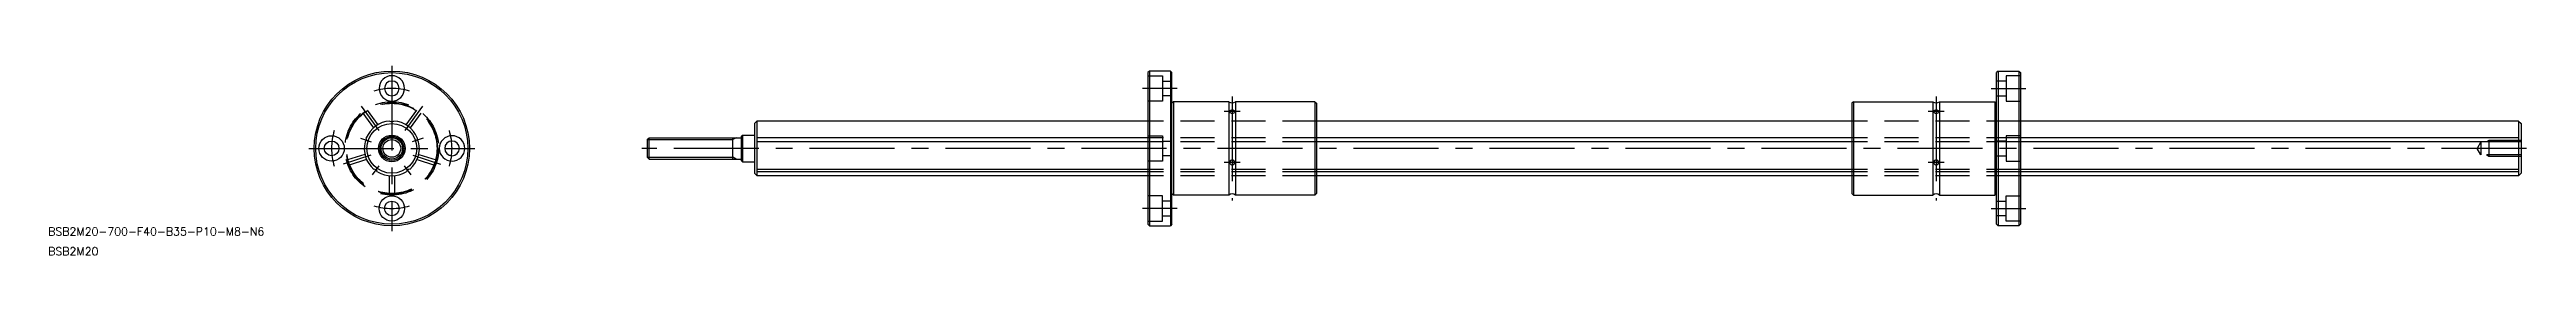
# Model space of a CAD drawing. Extents: x -128 to 797, y -40 to 31.
import ezdxf

# ---------------------------------------------------------------- set-up
doc = ezdxf.new("R2010")
doc.units = 0
doc.linetypes.add('CENTER', pattern=[50.8, 31.75, -6.35, 6.35, -6.35])
doc.linetypes.add('DASHED', pattern=[19.05, 12.7, -6.35])
doc.layers.get('0').update_dxf_attribs({"linetype": 'CONTINUOUS'})
doc.layers.add('CENTER', color=1, linetype='CENTER')
doc.styles.get("Standard").update_dxf_attribs({"font": 'txt.shx', "height": 3, "bigfont": 'bigfont.shx'})

# ---------------------------------------------------------------- blocks, each defined once
blk = doc.blocks.new('*U3')
at = {"color": 7, "linetype": 'CONTINUOUS'}
blk.add_text('BSB2M20-700-F40-B35-P10-M8-N6', height=3, dxfattribs=at).set_placement((-128.38, -32.63))
blk = doc.blocks.new('*U4')
at = {"color": 7, "linetype": 'CONTINUOUS'}
blk.add_text('BSB2M20', height=3, dxfattribs=at).set_placement((-128.38, -40.06))

msp = doc.modelspace()

# ---------------------------------------------------------------- linework, layer by layer
at = {"color": 7, "linetype": 'CONTINUOUS'}
for p, q in [((283.05, 29), (282.45, 28.4)), ((282.45, 28.4), (282.45, -28.4)), ((283.05, 29), (283.05, -29)), ((290.85, 29), (283.05, 29)), ((290.85, 29), (290.85, -29)), ((290.85, 29), (291.45, 28.4)), ((291.45, -28.4), (291.45, 28.4)), ((600.05, 29), (599.45, 28.4)), ((599.45, -28.4), (599.45, 28.4)), ((600.05, 29), (600.05, -29)), ((600.05, 29), (607.85, 29)), ((607.85, 29), (607.85, -29)), ((607.85, 29), (608.45, 28.4)), ((608.45, 28.4), (608.45, -28.4)), ((135.45, 9.3), (136.42, 10.27)), ((135.45, 9.3), (135.45, -9.3)), ((282.45, 10.27), (136.42, 10.27)), ((136.45, -10.3), (136.45, 10.27)), ((292.05, 17.5), (291.45, 16.9)), ((292.05, 17.5), (292.05, -17.5)), ((312.75, 17.5), (292.05, 17.5)), ((312.75, 17.5), (312.75, -17.5)), ((315.15, 17.5), (315.15, -17.5)), ((344.85, 17.5), (315.15, 17.5)), ((344.85, 17.5), (344.85, -17.5)), ((344.85, 17.5), (345.45, 16.9)), ((345.45, 16.9), (345.45, -16.9)), ((545.45, 10.27), (345.45, 10.27)), ((546.05, 17.5), (545.45, 16.9)), ((545.45, 16.9), (545.45, -16.9)), ((546.05, 17.5), (546.05, -17.5)), ((546.05, 17.5), (575.75, 17.5)), ((575.75, 17.5), (575.75, -17.5)), ((578.15, 17.5), (578.15, -17.5)), ((578.15, 17.5), (598.85, 17.5)), ((598.85, 17.5), (598.85, -17.5)), ((598.85, 17.5), (599.45, 16.9)), ((794.48, 10.27), (608.45, 10.27)), ((794.45, 10.27), (794.45, -10.3)), ((794.48, 10.27), (795.45, 9.3)), ((795.45, 9.3), (795.45, -9.3)), ((95.45, 3.32), (96.13, 4)), ((95.45, 3.32), (95.45, -3.32)), ((96.13, 4), (130.45, 4)), ((96.13, -4), (96.13, 4)), ((127.45, -4), (127.45, 4)), ((130.45, 4.5), (130.95, 5)), ((130.45, 4.5), (130.45, -4.5)), ((130.95, 5), (130.95, -5)), ((130.95, 5), (135.45, 5)), ((282.45, 3.93), (136.45, 3.93)), ((282.45, 2.42), (136.45, 2.42)), ((545.45, 3.93), (345.45, 3.93)), ((545.45, 2.42), (345.45, 2.42)), ((794.45, 3.93), (608.45, 3.93)), ((794.45, 2.42), (608.45, 2.42)), ((95.45, -3.32), (96.13, -4)), ((96.13, -4), (130.45, -4)), ((130.45, -4.5), (130.95, -5)), ((130.95, -5), (135.45, -5)), ((282.45, -7.84), (136.45, -7.84)), ((282.45, -8.78), (136.45, -8.78)), ((545.45, -7.84), (345.45, -7.84)), ((545.45, -8.78), (345.45, -8.78)), ((794.45, -7.84), (608.45, -7.84)), ((794.45, -8.78), (608.45, -8.78)), ((135.45, -9.3), (136.45, -10.3)), ((282.45, -10.3), (136.45, -10.3)), ((291.45, -16.9), (292.05, -17.5)), ((312.76, -17.5), (292.05, -17.5)), ((344.85, -17.5), (315.15, -17.5)), ((345.45, -16.9), (344.85, -17.5)), ((545.45, -10.3), (345.45, -10.3)), ((545.45, -16.9), (546.05, -17.5)), ((546.05, -17.5), (575.75, -17.5)), ((578.15, -17.5), (598.85, -17.5)), ((599.45, -16.9), (598.85, -17.5)), ((794.45, -10.3), (608.45, -10.3)), ((795.45, -9.3), (794.45, -10.3)), ((282.45, -28.4), (283.05, -29)), ((283.05, -29), (290.85, -29)), ((291.45, -28.4), (290.85, -29)), ((599.45, -28.4), (600.05, -29)), ((607.85, -29), (600.05, -29)), ((608.45, -28.4), (607.85, -29))]:
    msp.add_line(p, q, dxfattribs=at)
at = {"color": 3, "linetype": 'DASHED'}
for p, q in [((282.45, 27.25), (287.85, 27.25)), ((287.85, 27.25), (287.85, 17.75)), ((287.85, 25.25), (291.45, 25.25)), ((291.45, 19.75), (287.85, 19.75)), ((603.05, 25.25), (599.45, 25.25)), ((599.45, 19.75), (603.05, 19.75)), ((608.45, 27.25), (603.05, 27.25)), ((603.05, 27.25), (603.05, 17.75)), ((-10.83, 13.2), (-6.83, 7.71)), ((-9.21, 14.37), (-5.22, 8.88)), ((9.21, 14.37), (5.22, 8.88)), ((10.83, 13.2), (6.83, 7.71)), ((287.85, 17.75), (282.45, 17.75)), ((345.45, 10.27), (282.45, 10.27)), ((608.45, 10.27), (545.45, 10.27)), ((603.05, 17.75), (608.45, 17.75)), ((282.45, 4.75), (287.85, 4.75)), ((345.45, 3.93), (282.45, 3.93)), ((345.45, 2.42), (282.45, 2.42)), ((287.85, 4.75), (287.85, -4.75)), ((287.85, 2.75), (291.45, 2.75)), ((608.45, 3.93), (545.45, 3.93)), ((608.45, 2.42), (545.45, 2.42)), ((603.05, 2.75), (599.45, 2.75)), ((608.45, 4.75), (603.05, 4.75)), ((603.05, 4.75), (603.05, -4.75)), ((780.45, 2.46), (779.03, 0)), ((780.45, -2.46), (779.03, 0)), ((780.45, 2.46), (780.45, -2.46)), ((795.45, 2.46), (780.45, 2.46)), ((783.45, 3), (782.52, 2.46)), ((783.45, 3), (783.45, -3)), ((795.45, 3), (783.45, 3)), ((-10.06, -2.22), (-16.52, -4.31)), ((-9.44, -4.12), (-15.9, -6.22)), ((9.44, -4.12), (15.9, -6.22)), ((10.06, -2.22), (16.52, -4.31)), ((287.85, -4.75), (282.45, -4.75)), ((345.45, -7.84), (282.45, -7.84)), ((345.45, -8.78), (282.45, -8.78)), ((291.45, -2.75), (287.85, -2.75)), ((608.45, -7.84), (545.45, -7.84)), ((608.45, -8.78), (545.45, -8.78)), ((599.45, -2.75), (603.05, -2.75)), ((603.05, -4.75), (608.45, -4.75)), ((795.45, -2.46), (780.45, -2.46)), ((783.45, -3), (782.52, -2.46)), ((795.45, -3), (783.45, -3)), ((-1, -10.25), (-1, -17.04)), ((1, -10.25), (1, -17.04)), ((345.45, -10.3), (282.45, -10.3)), ((287.85, -17.75), (282.45, -17.75)), ((287.85, -27.25), (287.85, -17.75)), ((608.45, -10.3), (545.45, -10.3)), ((603.05, -17.75), (608.45, -17.75)), ((603.05, -27.25), (603.05, -17.75)), ((282.45, -27.25), (287.85, -27.25)), ((291.45, -19.75), (287.85, -19.75)), ((287.85, -25.25), (291.45, -25.25)), ((599.45, -19.75), (603.05, -19.75)), ((603.05, -25.25), (599.45, -25.25)), ((608.45, -27.25), (603.05, -27.25))]:
    msp.add_line(p, q, dxfattribs=at)
at = {"color": 3, "linetype": 'CONTINUOUS'}
for p, q in [((95.45, 3.32), (127.45, 3.32)), ((128.62, 4), (127.45, 3.32)), ((95.45, -3.32), (127.45, -3.32)), ((128.62, -4), (127.45, -3.32))]:
    msp.add_line(p, q, dxfattribs=at)
at = {"color": 7, "linetype": 'CONTINUOUS'}
for centre, radius in [((0, 0), 29), ((0, 0), 28.4), ((0, 0), 9.3), ((-22.5, 0), 4.75), ((-22.5, 0), 2.75), ((0, 0), 5), ((0, 0), 4.5), ((0, 0), 4), ((0, -22.5), 4.75), ((0, -22.5), 2.75)]:
    msp.add_circle(centre, radius, dxfattribs=at)
at = {"color": 7, "linetype": 'CONTINUOUS', "extrusion": (0, 0, -1)}
for centre, radius in [((0, 22.5), 4.75), ((0, 22.5), 2.75), ((-22.5, 0), 4.75), ((-22.5, 0), 2.75)]:
    msp.add_circle(centre, radius, dxfattribs=at)
at = {"color": 3, "linetype": 'DASHED'}
for radius in [17.5, 17.07, 16.9]:
    msp.add_circle((0, 0), radius, dxfattribs=at)
at = {"color": 3, "linetype": 'CONTINUOUS'}
msp.add_circle((0, 0), 3.32, dxfattribs=at)
at = {"color": 7, "linetype": 'CONTINUOUS'}
for centre, radius, start, end in [((0, 0), 10.3, 94.4297, 157.5703), ((0, 11.66), 1.6, 240.18471, 299.81529), ((0, 0), 10.3, 22.4297, 85.5703), ((313.95, 18.96), 1.89, 230.57141, 309.42859), ((313.49, 13.74), 0.539, 105.19219, 172.97868), ((313.5, 13.84), 0.552, 183.56362, 243.14794), ((313.95, 14.87), 1.67, 245.28748, 294.71252), ((313.95, 12.65), 1.73, 69.42795, 110.57205), ((314.42, 13.74), 0.539, 7.02132, 74.80781), ((314.4, 13.84), 0.552, 296.85206, 356.43638), ((576.95, 18.96), 1.89, 230.57141, 309.42859), ((576.49, 13.74), 0.539, 105.19219, 172.97868), ((576.5, 13.84), 0.552, 183.56362, 243.14794), ((576.95, 14.87), 1.67, 245.28748, 294.71252), ((576.95, 12.65), 1.73, 69.42795, 110.57205), ((577.42, 13.74), 0.539, 7.02132, 74.80781), ((577.4, 13.84), 0.552, 296.85206, 356.43638), ((0, 0), 10.3, 166.4297, 229.5703), ((-11.09, 3.6), 1.6, 312.18471, 11.81529), ((0, 0), 10.3, 310.4297, 13.5703), ((11.09, 3.6), 1.6, 168.18471, 227.81529), ((-6.85, -9.43), 1.6, 24.18471, 83.81529), ((0, 0), 10.3, 238.4297, 301.5703), ((6.85, -9.43), 1.6, 96.18471, 155.81529), ((313.96, -5.35), 1.01, 126.46105, 175.97706), ((313.87, -5.23), 0.921, 182.55633, 238.65608), ((313.95, -5.23), 0.91, 49.32366, 130.67634), ((313.95, -5.32), 0.893, 231.21293, 308.78707), ((314.03, -5.23), 0.921, 301.34392, 357.44367), ((313.95, -5.35), 1.01, 4.02294, 53.53895), ((576.96, -5.35), 1.01, 126.46105, 175.97706), ((576.87, -5.23), 0.921, 182.55633, 238.65608), ((576.95, -5.23), 0.91, 49.32366, 130.67634), ((576.95, -5.32), 0.893, 231.21293, 308.78707), ((577.03, -5.23), 0.921, 301.34392, 357.44367), ((576.95, -5.35), 1.01, 4.02294, 53.53895), ((313.95, -18.96), 1.89, 50.57141, 129.42859), ((576.95, -18.96), 1.89, 50.57141, 129.42859)]:
    msp.add_arc(centre, radius, start, end, dxfattribs=at)
at = {"layer": 'CENTER', "color": 1, "linetype": 'CENTER'}
for p, q in [((0, 31), (0, -31)), ((293.45, 22.5), (280.45, 22.5)), ((313.95, 19.5), (313.95, -19.5)), ((576.95, 19.5), (576.95, -19.5)), ((597.45, 22.5), (610.45, 22.5)), ((-11.46, 15.78), (-4.88, 6.71)), ((11.46, 15.78), (4.88, 6.71)), ((316.95, 13.81), (310.95, 13.81)), ((579.95, 13.81), (573.95, 13.81)), ((-31, 0), (31, 0)), ((-11.7, 3.8), (-7.66, 2.49)), ((11.7, 3.8), (7.66, 2.49)), ((797.45, 0), (93.45, 0)), ((-7.89, -2.56), (-18.14, -5.89)), ((-7.23, -9.95), (-4.74, -6.52)), ((7.23, -9.95), (4.74, -6.52)), ((7.89, -2.56), (18.14, -5.89)), ((316.95, -5.27), (310.95, -5.27)), ((579.95, -5.27), (573.95, -5.27)), ((293.45, -22.5), (280.45, -22.5)), ((597.45, -22.5), (610.45, -22.5))]:
    msp.add_line(p, q, dxfattribs=at)
for start, end in [(72.78869, 107.21131), (162.78865, 197.21135), (342.78869, 17.21131), (252.78869, 287.21131)]:
    msp.add_arc((0, 0), 22.5, start, end, dxfattribs=at)

# ---------------------------------------------------------------- block references
at = {"color": 7, "linetype": 'CONTINUOUS'}
for name in ['*U3', '*U4']:
    msp.add_blockref(name, (0, 0), dxfattribs=at)

doc.saveas('drawing.dxf')
